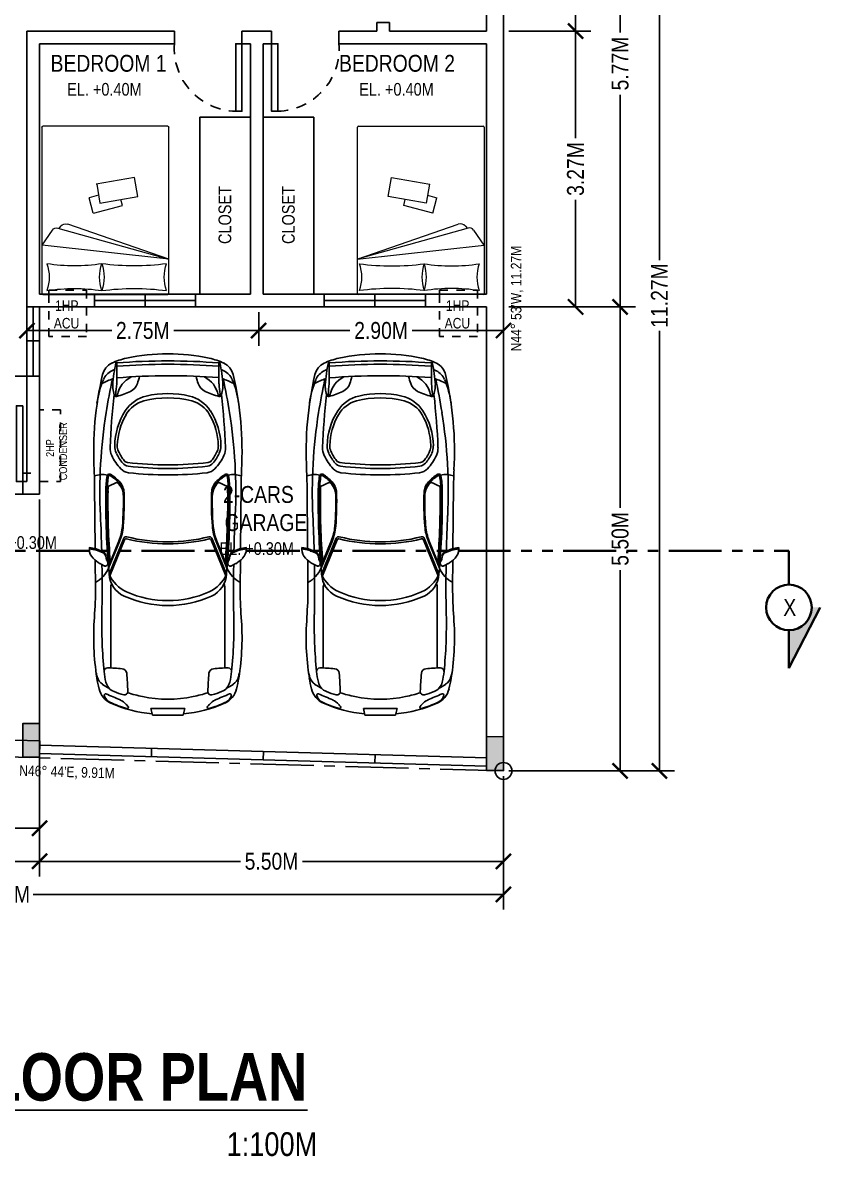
# Model space of a CAD drawing. Header units: inches. Extents: x 7263 to 14962, y 1317 to 2926.
# Drawn here: x 7357.82 to 7367.28, y 1498.15 to 1511.59 of the extents above; entities that cross this region are included whole.
import ezdxf

# ---------------------------------------------------------------- set-up
doc = ezdxf.new("R2010")
doc.units = ezdxf.units.IN
doc.header["$MEASUREMENT"] = 0
for name, pattern in [('CENTER2', [1.125, 0.75, -0.125, 0.125, -0.125]), ('HIDDEN2', [0.1875, 0.125, -0.0625]), ('PHANTOM2', [1.25, 0.625, -0.125, 0.125, -0.125, 0.125, -0.125])]:
    doc.linetypes.add(name, pattern=pattern)
for name, color, linetype in [('Layer1', 1, 'Continuous'), ('Layer2', 2, 'Continuous'), ('Layer3', 3, 'Continuous'), ('Layer4', 4, 'Continuous'), ('Layer6', 6, 'Continuous'), ('Layer8', 8, 'Continuous')]:
    doc.layers.add(name, color=color, linetype=linetype)
doc.layers.add('Muebles', color=2, linetype='Continuous', lineweight=0)
doc.layers.add('sectionplane', color=211, linetype='PHANTOM2', lineweight=35)
doc.styles.get("Standard").update_dxf_attribs({"font": ''})
doc.styles.get('Standard').set_extended_font_data('Tw Cen MT Condensed')
doc.dimstyles.get("Standard").update_dxf_attribs({"dimtxt": 0.2, "dimasz": 0.18, "dimexe": 0.18, "dimexo": 0.0625, "dimgap": 0.09, "dimtad": 0, "dimzin": 0, "dimdsep": 46, "dimtxsty": 'Standard', "dimblk": 'ARCHTICK', "dimcen": 0.09, "dimclrd": 8, "dimclre": 8, "dimclrt": 2, "dimadec": 0, "dimazin": 0, "dimtfac": 1, "dimtofl": 0, "dimtmove": 0, "dimatfit": 3, "dimfxl": 1, "dimtolj": 1, "dimtzin": 0, "dimarcsym": 0})

# ---------------------------------------------------------------- blocks, each defined once
blk = doc.blocks.new('lot')
at = {"layer": 'Layer3', "linetype": 'CENTER2'}
blk.add_lwpolyline([(7106.756, 1445.657), (7106.77, 1434.387), (7096.873, 1434.655), (7094.777, 1436.797), (7094.762, 1445.657)], close=True, dxfattribs=at)
at = {"layer": 'Layer4'}
for centre in [(7094.762, 1445.657), (7106.756, 1445.657), (7094.777, 1436.797), (7096.873, 1434.655), (7106.77, 1434.387)]:
    blk.add_circle(centre, 0.1, dxfattribs=at)
at = {"layer": 'Layer3', "insert": (7099.896, 1445.873), "char_height": 0.125, "attachment_point": 1}
blk.add_mtext_dynamic_manual_height_columns("{\\fTechnicLite|b0|i0|c2|p2;S45%%D 07'W, 12.00M}", width=3.85486, gutter_width=1, heights=[0], dxfattribs=at)
at = {"layer": 'Layer3', "char_height": 0.125, "attachment_point": 1}
for s, insert, rotation in [("{\\fTechnicLite|b0|i0|c2|p2;S44%%D 53'E, 8.86M}", (7094.677, 1441.68), 270.1019), ("{\\fTechnicLite|b0|i0|c2|p2;N44%%D 53'W, 11.27M}", (7106.852, 1439.361), 90.0686), ("{\\fTechnicLite|b0|i0|c2|p2;S89%%D 03'E, 2.99M}", (7095.18, 1436.207), 314.2353), ("{\\fTechnicLite|b0|i0|c2|p2;N46%%D 44'E, 9.91M}", (7101.031, 1434.448), 358.4519)]:
    blk.add_mtext_dynamic_manual_height_columns(s, width=3.85486, gutter_width=1, heights=[0], dxfattribs=dict(at, insert=insert, rotation=rotation))
blk = doc.blocks.new('_ArchTick')
at = {"color": 0, "linetype": 'ByBlock', "const_width": 0.15}
blk.add_lwpolyline([(-0.5, -0.5), (0.5, 0.5)], dxfattribs=at)
blk = doc.blocks.new('*D23')
at = {"layer": 'Defpoints', "color": 0, "transparency": 16777216}
for p in [(7363.523, 1508.217), (7364.907, 1508.217), (7363.523, 1502.717)]:
    blk.add_point(p, dxfattribs=at)
at = {"layer": 'Layer3', "color": 8, "lineweight": -2, "transparency": 16777216}
for p, q in [((7363.585, 1508.217), (7365.087, 1508.217)), ((7364.907, 1508.217), (7364.907, 1505.835)), ((7364.907, 1502.717), (7364.907, 1505.098)), ((7363.585, 1502.717), (7365.087, 1502.717))]:
    blk.add_line(p, q, dxfattribs=at)
at = {"layer": 'Layer3', "color": 8, "lineweight": -2, "transparency": 16777216, "xscale": 0.18, "yscale": 0.18, "zscale": 0.18}
for p, rotation in [((7364.907, 1508.217), 90), ((7364.907, 1502.717), 270)]:
    blk.add_blockref('_ArchTick', p, dxfattribs=dict(at, rotation=rotation))
at = {"layer": 'Layer3', "color": 2, "transparency": 16777216, "insert": (7364.907, 1505.467), "char_height": 0.2, "attachment_point": 5, "rotation": 90}
blk.add_mtext('\\A1;5.50M', dxfattribs=at)
blk = doc.blocks.new('*D15')
at = {"layer": 'Defpoints', "color": 0, "transparency": 16777216}
for p in [(7358.023, 1505.996), (7363.523, 1502.717), (7358.023, 1501.645)]:
    blk.add_point(p, dxfattribs=at)
at = {"layer": 'Layer3', "color": 8, "lineweight": -2, "transparency": 16777216}
for p, q in [((7358.023, 1505.934), (7358.023, 1501.465)), ((7363.523, 1502.654), (7363.523, 1501.465)), ((7358.023, 1501.645), (7360.404, 1501.645)), ((7363.523, 1501.645), (7361.141, 1501.645))]:
    blk.add_line(p, q, dxfattribs=at)
at = {"layer": 'Layer3', "color": 8, "lineweight": -2, "transparency": 16777216, "xscale": 0.18, "yscale": 0.18, "zscale": 0.18, "rotation": 180}
blk.add_blockref('_ArchTick', (7358.023, 1501.645), dxfattribs=at)
at = {"layer": 'Layer3', "color": 8, "lineweight": -2, "transparency": 16777216, "xscale": 0.18, "yscale": 0.18, "zscale": 0.18}
blk.add_blockref('_ArchTick', (7363.523, 1501.645), dxfattribs=at)
at = {"layer": 'Layer3', "color": 2, "transparency": 16777216, "insert": (7360.773, 1501.645), "char_height": 0.2, "attachment_point": 5}
blk.add_mtext('\\A1;5.50M', dxfattribs=at)
blk = doc.blocks.new('CAR')
at = {"layer": 'Layer8'}
for p, q in [((5102.817, 879.722), (5102.817, 879.955)), ((5104.028, 879.722), (5104.028, 879.955)), ((5102.561, 877.75), (5102.554, 878.501)), ((5102.705, 878.482), (5102.832, 878.542)), ((5104.14, 878.482), (5104.013, 878.542)), ((5104.284, 877.75), (5104.291, 878.501)), ((5102.719, 877.54), (5102.842, 877.841)), ((5102.721, 877.518), (5102.851, 877.837)), ((5102.727, 877.449), (5102.901, 877.874)), ((5102.736, 877.43), (5102.91, 877.856)), ((5104.109, 877.43), (5103.935, 877.856)), ((5104.118, 877.449), (5103.944, 877.874)), ((5104.124, 877.518), (5103.994, 877.837)), ((5104.126, 877.54), (5104.003, 877.841)), ((5102.492, 877.74), (5102.492, 877.764)), ((5104.353, 877.74), (5104.353, 877.764)), ((5102.565, 877.292), (5102.562, 877.614)), ((5102.711, 877.574), (5102.711, 877.587)), ((5104.134, 877.574), (5104.134, 877.587)), ((5104.28, 877.292), (5104.283, 877.614)), ((5102.746, 877.286), (5102.746, 876.337)), ((5104.099, 877.286), (5104.099, 876.337)), ((5103.222, 875.854), (5103.623, 875.854)), ((5103.241, 875.775), (5103.222, 875.854)), ((5103.604, 875.775), (5103.623, 875.854)), ((5103.241, 875.775), (5103.604, 875.775))]:
    blk.add_line(p, q, dxfattribs=at)
for centre, major_axis, start_param, end_param in [((5103.098, 879.225), (0.566, 0.566), 0.995033, 1.226706), ((5104.486, 879.582), (-1.216, 1.216), 0.56608, 0.721125), ((5102.812, 879.955), (0.00363, 0.00363), 5.497787, 8.4198), ((5103.423, 872.303), (-5.426, 5.426), -0.864339, -0.706457), ((5103.423, 877.702), (1.667, 1.667), 0.575994, 0.99503), ((5103.747, 879.225), (0.566, 0.566), 0.344092, 0.575767), ((5104.033, 879.955), (-0.00363, 0.00363), 4.146571, 7.068583), ((5102.36, 879.582), (-1.216, 1.216), 3.991271, 4.146309), ((5102.842, 879.768), (-0.141, 0.141), -0.34409, 0.556039), ((5102.844, 879.679), (-0.141, 0.141), -0.339372, 0.400628), ((5103.034, 879.281), (0.453, 0.453), 1.175087, 1.231424), ((5103.423, 872.303), (5.398, 5.398), 0.706038, 0.864758), ((5103.811, 879.281), (-0.453, 0.453), -1.231417, -1.175095), ((5104.001, 879.679), (0.141, 0.141), 5.882562, 6.622565), ((5104.003, 879.768), (0.141, 0.141), 5.727141, 6.627277), ((5106.543, 878.904), (2.828, 2.828), 2.126836, 2.4109), ((5103.771, 879.303), (-0.849, 0.849), 0.400628, 0.642325), ((5103.283, 878.425), (-1.014, 1.014), -0.424056, -0.321692), ((5109.964, 878.208), (-5.207, 5.207), 0.572547, 0.627823), ((5102.969, 879.679), (-0.141, 0.141), 0.721125, 0.939893), ((5094.819, 880.412), (5.677, 5.677), 5.39408, 5.409613), ((5103.442, 872.167), (-5.398, 5.398), -0.862193, -0.703472), ((5102.617, 879.722), (0.141, 0.141), 5.409613, 5.497787), ((5103.128, 879.512), (0.218, 0.218), 1.253412, 2.157559), ((5102.91, 879.759), (0.113, 0.113), 4.376832, 5.16771), ((5102.294, 879.97), (0.574, 0.574), 5.16771, 5.27812), ((5104.551, 879.97), (-0.574, 0.574), 1.005065, 1.115475), ((5103.935, 879.759), (-0.113, 0.113), 1.115475, 1.906353), ((5103.717, 879.512), (-0.218, 0.218), 4.125627, 5.029777), ((5104.228, 879.722), (-0.141, 0.141), 0.785398, 0.873569), ((5112.027, 880.412), (5.677, 5.677), 2.444365, 2.459895), ((5103.562, 878.425), (1.014, 1.014), 0.321699, 0.424063), ((5103.876, 879.679), (-0.141, 0.141), 3.772494, 3.991271), ((5096.882, 878.208), (-5.207, 5.207), 4.084559, 4.139851), ((5103.074, 879.303), (0.849, 0.849), 5.640852, 5.882562), ((5100.303, 878.904), (-2.828, 2.828), 3.872292, 4.156345), ((5111.91, 878.572), (6.491, 6.491), 2.24641, 2.315188), ((5103.709, 879.795), (0.671, 0.671), 2.510689, 2.589405), ((5102.811, 879.581), (0.0185, 0.0185), 2.589353, 4.170115), ((5102.825, 879.578), (-0.0141, 0.0141), 0.681698, 2.614207), ((5102.617, 880.365), (0.589, 0.589), 4.170133, 4.376832), ((5102.835, 879.571), (0.00707, 0.00707), 2.157559, 4.195021), ((5103.256, 879.169), (0.283, 0.283), 1.009256, 1.788086), ((5103.423, 878.437), (-0.814, 0.814), -1.009132, -0.561542), ((5103.589, 879.169), (0.283, 0.283), 6.065892, 6.844728), ((5104.228, 880.365), (-0.589, 0.589), 1.906353, 2.113053), ((5104.01, 879.571), (0.00707, 0.00707), 3.658961, 5.696423), ((5104.021, 879.578), (0.0141, 0.0141), 3.668979, 5.601495), ((5104.034, 879.581), (-0.0185, 0.0185), 2.11307, 3.693832), ((5103.136, 879.795), (0.671, 0.671), 5.264576, 5.343291), ((5094.935, 878.572), (6.491, 6.491), 5.538785, 5.607568), ((5103.229, 879.164), (0.247, 0.247), 1.045182, 1.832453), ((5103.423, 878.437), (0.779, 0.779), 0.525746, 1.04519), ((5103.616, 879.164), (-0.247, 0.247), 4.450729, 5.237995), ((5108.617, 878.422), (-4.243, 4.243), 0.627823, 0.83181), ((5103.593, 878.954), (-0.566, 0.566), 0.21729, 0.765048), ((5103.593, 878.954), (-0.544, 0.544), 0.261656, 0.760684), ((5103.252, 878.954), (-0.544, 0.544), 3.951705, 4.450729), ((5103.252, 878.954), (0.566, 0.566), 5.518138, 6.065892), ((5098.228, 878.422), (4.243, 4.243), 5.451379, 5.655355), ((5102.938, 878.941), (0.141, 0.141), 2.315188, 2.795599), ((5102.993, 878.966), (0.141, 0.141), 2.335844, 2.797518), ((5103.308, 879.114), (0.387, 0.387), 2.797518, 3.0519), ((5102.983, 878.969), (0.113, 0.113), 2.331481, 2.778285), ((5103.308, 879.114), (-0.364, 0.364), 1.207489, 1.456669), ((5103.538, 879.114), (-0.364, 0.364), 3.25572, 3.5049), ((5103.538, 879.114), (0.387, 0.387), 4.802081, 5.056463), ((5103.862, 878.969), (0.113, 0.113), 5.075697, 5.522501), ((5103.852, 878.966), (-0.141, 0.141), 3.485667, 3.947341), ((5103.908, 878.941), (-0.141, 0.141), 3.487587, 3.967989), ((5103.308, 879.114), (0.43, 0.43), 2.795599, 3.110177), ((5102.964, 878.828), (-0.0707, 0.0707), 1.481104, 2.240619), ((5102.951, 878.831), (0.0424, 0.0424), 3.027466, 3.808047), ((5103.423, 882.778), (-2.853, 2.853), 2.23725, 2.475139), ((5103.881, 878.828), (-0.0707, 0.0707), 2.47177, 3.231285), ((5103.894, 878.831), (-0.0424, 0.0424), 2.475139, 3.25572), ((5103.538, 879.114), (0.43, 0.43), 4.743805, 5.058383), ((5098.555, 878.467), (2.828, 2.828), 5.506514, 5.552486), ((5102.644, 878.373), (0.181, 0.181), 0.541296, 1.152947), ((5103.888, 878.421), (0.849, 0.849), 2.193519, 2.342281), ((5103.888, 878.421), (0.838, 0.838), 2.193519, 2.342281), ((5102.729, 878.611), (-0.0178, 0.0178), 4.663118, 6.905936), ((5102.729, 878.611), (-0.00719, 0.00719), -1.312173, 0.622751), ((5102.51, 878.234), (-0.315, 0.315), 4.635525, 4.970994), ((5102.51, 878.234), (-0.326, 0.326), 4.658912, 4.970994), ((5102.973, 878.8), (0.106, 0.106), 3.110177, 3.814469), ((5103.423, 882.778), (-2.883, 2.883), 2.240619, 2.47177), ((5103.423, 882.778), (-2.937, 2.937), 2.243673, 2.468716), ((5103.872, 878.8), (0.106, 0.106), 4.039512, 4.743805), ((5104.336, 878.234), (-0.326, 0.326), -0.258605, 0.05348), ((5104.336, 878.234), (-0.315, 0.315), -0.258605, 0.076857), ((5104.116, 878.611), (0.0178, 0.0178), 5.660434, 7.903252), ((5104.116, 878.611), (0.00719, 0.00719), 5.660434, 7.595359), ((5102.957, 878.421), (-0.838, 0.838), 3.940901, 4.089673), ((5104.201, 878.373), (0.181, 0.181), 0.417849, 1.0295), ((5102.957, 878.421), (0.849, 0.849), 5.511697, 5.660469), ((5108.291, 878.467), (-2.828, 2.828), 0.730693, 0.776672), ((5103.888, 878.421), (0.831, 0.831), 2.299864, 2.342281), ((5102.51, 878.234), (-0.308, 0.308), 4.583915, 4.69717), ((5102.704, 878.401), (-0.134, 0.134), 3.955143, 4.635525), ((5102.704, 878.409), (0.141, 0.141), 5.528226, 6.229708), ((5102.705, 878.385), (-0.134, 0.134), 3.950396, 4.583915), ((5104.141, 878.409), (-0.141, 0.141), 0.05348, 0.75496), ((5104.141, 878.401), (-0.134, 0.134), 0.076856, 0.757239), ((5104.141, 878.385), (0.134, 0.134), 1.699267, 2.332791), ((5104.336, 878.234), (0.308, 0.308), 1.586019, 1.699267), ((5102.957, 878.421), (-0.831, 0.831), 3.940901, 3.98333), ((5111.943, 878.309), (6.545, 6.545), 2.342281, 2.449322), ((5111.943, 878.309), (6.534, 6.534), 2.342281, 2.436174), ((5111.943, 878.309), (6.527, 6.527), 2.342281, 2.434024), ((5099.264, 878.304), (2.568, 2.568), 5.418654, 5.525939), ((5099.264, 878.304), (2.575, 2.575), 5.418654, 5.528226), ((5107.581, 878.304), (2.575, 2.575), 2.325756, 2.435329), ((5107.581, 878.304), (2.568, 2.568), 2.328035, 2.435329), ((5094.902, 878.309), (-6.527, 6.527), 3.849167, 3.940901), ((5094.902, 878.309), (6.534, 6.534), 5.417816, 5.511697), ((5094.902, 878.309), (6.545, 6.545), 5.404656, 5.511697), ((5084.28, 877.291), (-12.985, 12.985), 3.950588, 3.973399), ((5122.565, 877.291), (12.985, 12.985), 2.309783, 2.332603), ((5102.296, 878.064), (-0.417, 0.417), 3.539266, 3.847858), ((5102.296, 878.064), (0.424, 0.424), 5.110062, 5.418654), ((5104.549, 878.064), (-0.424, 0.424), 0.864533, 1.173123), ((5104.549, 878.064), (0.417, 0.417), 2.435329, 2.743919), ((5102.929, 877.862), (-0.0214, 0.0214), -1.030652, 0.397673), ((5102.928, 877.848), (0.0141, 0.0141), 0.541628, 1.96847), ((5103.423, 879.835), (-1.434, 1.434), 2.112424, 2.599965), ((5103.423, 879.835), (1.417, 1.417), 3.681842, 4.17214), ((5103.916, 877.862), (0.0214, 0.0214), 5.885512, 7.31368), ((5103.916, 877.862), (0.0214, 0.0214), 5.885512, 7.313837), ((5103.917, 877.848), (-0.0141, 0.0141), 4.314716, 5.741557), ((5103.917, 877.848), (-0.0141, 0.0141), 4.314716, 5.741557), ((5102.415, 877.183), (-0.414, 0.414), -1.200019, -0.917031), ((5102.415, 877.183), (0.404, 0.404), 0.350288, 0.649786), ((5102.632, 877.74), (-0.099, 0.099), 0.785398, 1.600868), ((5102.627, 877.664), (0.0424, 0.0424), 5.705185, 6.653963), ((5102.63, 877.646), (-0.0424, 0.0424), 4.102222, 5.062677), ((5102.067, 877.547), (0.447, 0.447), 5.622857, 5.705185), ((5104.778, 877.547), (0.447, 0.447), 2.148804, 2.231129), ((5104.215, 877.646), (-0.0424, 0.0424), -0.350295, 0.610169), ((5104.219, 877.664), (-0.0424, 0.0424), -0.370781, 0.578008), ((5104.431, 877.183), (-0.404, 0.404), -0.649779, -0.350295), ((5104.431, 877.183), (-0.414, 0.414), -0.653765, -0.370781), ((5104.213, 877.74), (0.099, 0.099), 4.682317, 5.497787), ((5102.948, 878.075), (0.425, 0.425), 3.171665, 3.346878), ((5102.728, 877.74), (-0.141, 0.141), 1.776082, 2.092912), ((5084.28, 877.291), (-12.985, 12.985), 3.909572, 3.941599), ((5102.681, 877.574), (-0.0212, 0.0212), 1.646858, 3.926991), ((5102.724, 877.629), (0.0212, 0.0212), 2.48126, 3.14353), ((5102.681, 877.587), (0.0212, 0.0212), 5.497787, 6.285123), ((5104.164, 877.587), (-0.0212, 0.0212), -0.00193, 0.785398), ((5104.164, 877.574), (-0.0212, 0.0212), 0.785398, 3.065531), ((5104.122, 877.629), (-0.0212, 0.0212), 3.139655, 3.801921), ((5104.117, 877.74), (0.141, 0.141), 4.190274, 4.507103), ((5122.565, 877.291), (-12.985, 12.985), 0.770793, 0.80282), ((5103.898, 878.075), (0.425, 0.425), 4.507103, 4.682317), ((5102.396, 877.664), (0.252, 0.252), 4.418074, 5.074056), ((5103.027, 877.462), (-0.212, 0.212), 0.829845, 1.932341), ((5103.096, 877.604), (0.283, 0.283), 2.754409, 3.508827), ((5103.749, 877.604), (0.283, 0.283), 4.345154, 5.099573), ((5103.818, 877.462), (-0.212, 0.212), 2.780048, 3.882537), ((5104.449, 877.664), (-0.252, 0.252), 1.209129, 1.865111), ((5098.565, 877.257), (-2.828, 2.828), 3.846758, 3.935717), ((5102.846, 877.286), (-0.0707, 0.0707), 0.309679, 0.785398), ((5103.999, 877.286), (-0.0707, 0.0707), 3.926991, 4.402715), ((5108.28, 877.257), (-2.828, 2.828), 0.776672, 0.865633), ((5103.423, 878.338), (0.892, 0.892), 3.503138, 4.350844), ((5103.423, 878.338), (0.851, 0.851), 3.508827, 4.345154), ((5105.543, 876.696), (-2.121, 2.121), 0.705164, 0.945274), ((5108.64, 876.867), (4.243, 4.243), 2.338773, 2.451989), ((5098.206, 876.867), (-4.243, 4.243), 3.83119, 3.944409), ((5101.303, 876.696), (2.121, 2.121), 5.337915, 5.57802), ((5102.707, 876.297), (-0.0283, 0.0283), -0.789133, 0.886854), ((5102.7, 874.555), (1.26, 1.26), 0.683506, 0.781663), ((5102.876, 876.268), (-0.0424, 0.0424), 4.011168, 5.395895), ((5103.97, 876.268), (-0.0424, 0.0424), -0.683513, 0.701217), ((5104.145, 874.555), (1.26, 1.26), 0.789129, 0.887284), ((5104.138, 876.297), (0.0283, 0.0283), 5.396331, 7.072318), ((5104.644, 876.813), (-1.513, 1.513), 1.038593, 1.061038), ((5104.16, 876.473), (1.131, 1.131), 2.51607, 2.600034), ((5102.739, 876.274), (0.113, 0.113), 2.631834, 3.325201), ((5103.665, 876.395), (-0.709, 0.709), 0.886856, 1.013181), ((5097.786, 875.839), (3.654, 3.654), 5.540478, 5.581964), ((5109.06, 875.839), (-3.654, 3.654), 0.701217, 0.742709), ((5103.181, 876.395), (0.709, 0.709), 5.270004, 5.396331), ((5104.107, 876.274), (0.113, 0.113), 4.52878, 5.222147), ((5102.685, 876.473), (-1.131, 1.131), 3.683151, 3.767119), ((5102.201, 876.813), (-1.513, 1.513), 3.651351, 3.673796), ((5102.85, 876.148), (0.177, 0.177), 2.600034, 3.507169), ((5103.261, 877.034), (-0.765, 0.765), 1.754405, 1.843312), ((5102.844, 876.204), (-0.113, 0.113), 1.013181, 1.979308), ((5102.909, 876.058), (-0.0283, 0.0283), 2.110278, 3.969682), ((5103.936, 876.058), (-0.0283, 0.0283), 0.742709, 2.602111), ((5103.936, 876.058), (-0.0283, 0.0283), 0.742709, 2.602111), ((5104.001, 876.204), (0.113, 0.113), 4.303877, 5.270004), ((5103.995, 876.148), (0.177, 0.177), 4.346812, 5.253947), ((5103.584, 877.034), (0.765, 0.765), 4.439873, 4.52878), ((5102.684, 876.014), (0.0106, 0.0106), 0.40935, 2.649689), ((5103.045, 876.124), (-0.277, 0.277), 1.07891, 1.103258), ((5102.787, 876.039), (-0.0849, 0.0849), 1.103258, 1.92639), ((5100.958, 871.643), (3.334, 3.334), 0.370219, 0.409367), ((5103.365, 877.3), (-1.066, 1.066), 1.92639, 2.067342), ((5103.123, 876.909), (-0.649, 0.649), 1.979308, 2.110278), ((5102.779, 875.774), (-0.141, 0.141), 4.641651, 5.082608), ((5103.613, 878.287), (-1.656, 1.656), 2.06736, 2.145027), ((5103.423, 877.399), (-1.014, 1.014), 2.145027, 2.567362), ((5103.232, 878.287), (-1.656, 1.656), 2.567362, 2.645029), ((5103.48, 877.3), (1.066, 1.066), 4.215843, 4.356796), ((5104.066, 875.774), (-0.141, 0.141), -0.370211, 0.07074), ((5103.722, 876.909), (-0.649, 0.649), 2.602111, 2.733081), ((5105.887, 871.643), (3.334, 3.334), 1.161429, 1.200586), ((5104.059, 876.039), (-0.0849, 0.0849), 2.785999, 3.609131), ((5104.161, 876.014), (-0.0106, 0.0106), 3.633496, 5.873836), ((5103.8, 876.124), (0.277, 0.277), 5.179928, 5.204275), ((5103.365, 877.3), (1.069, 1.069), 3.507169, 3.841906), ((5102.667, 875.677), (0.246, 0.246), 6.111916, 6.212447), ((5102.94, 875.869), (0.0106, 0.0106), 3.639849, 6.111916), ((5103.48, 877.3), (1.069, 1.069), 4.012076, 4.346812), ((5103.906, 875.869), (0.0106, 0.0106), 1.742067, 4.214132), ((5104.178, 875.677), (-0.246, 0.246), 0.07074, 0.171271)]:
    blk.add_ellipse(centre, major_axis=major_axis, ratio=1, start_param=start_param, end_param=end_param, dxfattribs=at)
blk = doc.blocks.new('*D26')
at = {"layer": 'Defpoints', "color": 0, "transparency": 16777216}
for p in [(7354.518, 1505.996), (7358.023, 1505.996), (7354.518, 1501.645)]:
    blk.add_point(p, dxfattribs=at)
at = {"layer": 'Layer3', "color": 8, "lineweight": -2, "transparency": 16777216}
for p, q in [((7354.518, 1505.934), (7354.518, 1501.465)), ((7358.023, 1505.934), (7358.023, 1501.465)), ((7354.518, 1501.645), (7355.904, 1501.645)), ((7358.023, 1501.645), (7356.637, 1501.645))]:
    blk.add_line(p, q, dxfattribs=at)
at = {"layer": 'Layer3', "color": 8, "lineweight": -2, "transparency": 16777216, "xscale": 0.18, "yscale": 0.18, "zscale": 0.18, "rotation": 180}
blk.add_blockref('_ArchTick', (7354.518, 1501.645), dxfattribs=at)
at = {"layer": 'Layer3', "color": 8, "lineweight": -2, "transparency": 16777216, "xscale": 0.18, "yscale": 0.18, "zscale": 0.18}
blk.add_blockref('_ArchTick', (7358.023, 1501.645), dxfattribs=at)
at = {"layer": 'Layer3', "color": 2, "transparency": 16777216, "insert": (7356.27, 1501.645), "char_height": 0.2, "attachment_point": 5}
blk.add_mtext('\\A1;3.50M', dxfattribs=at)
blk = doc.blocks.new('*D17')
at = {"layer": 'Defpoints', "color": 0, "transparency": 16777216}
for p in [(7356.523, 1505.996), (7358.023, 1505.996), (7356.523, 1502.038)]:
    blk.add_point(p, dxfattribs=at)
at = {"layer": 'Layer3', "color": 8, "lineweight": -2, "transparency": 16777216}
for p, q in [((7356.523, 1505.934), (7356.523, 1501.858)), ((7358.023, 1505.934), (7358.023, 1501.858)), ((7356.523, 1502.038), (7356.913, 1502.038)), ((7358.023, 1502.038), (7357.632, 1502.038))]:
    blk.add_line(p, q, dxfattribs=at)
at = {"layer": 'Layer3', "color": 8, "lineweight": -2, "transparency": 16777216, "xscale": 0.18, "yscale": 0.18, "zscale": 0.18, "rotation": 180}
blk.add_blockref('_ArchTick', (7356.523, 1502.038), dxfattribs=at)
at = {"layer": 'Layer3', "color": 8, "lineweight": -2, "transparency": 16777216, "xscale": 0.18, "yscale": 0.18, "zscale": 0.18}
blk.add_blockref('_ArchTick', (7358.023, 1502.038), dxfattribs=at)
at = {"layer": 'Layer3', "color": 2, "transparency": 16777216, "insert": (7357.273, 1502.038), "char_height": 0.2, "attachment_point": 5}
blk.add_mtext('\\A1;1.50M', dxfattribs=at)
blk = doc.blocks.new('*D29')
at = {"layer": 'Defpoints', "color": 0, "transparency": 16777216}
for p in [(7351.533, 1502.717), (7363.523, 1502.717), (7351.533, 1501.253)]:
    blk.add_point(p, dxfattribs=at)
at = {"layer": 'Layer3', "color": 8, "lineweight": -2, "transparency": 16777216}
for p, q in [((7351.533, 1502.654), (7351.533, 1501.073)), ((7363.523, 1502.654), (7363.523, 1501.073)), ((7351.533, 1501.253), (7357.11, 1501.253)), ((7363.523, 1501.253), (7357.946, 1501.253))]:
    blk.add_line(p, q, dxfattribs=at)
at = {"layer": 'Layer3', "color": 8, "lineweight": -2, "transparency": 16777216, "xscale": 0.18, "yscale": 0.18, "zscale": 0.18, "rotation": 180}
blk.add_blockref('_ArchTick', (7351.533, 1501.253), dxfattribs=at)
at = {"layer": 'Layer3', "color": 8, "lineweight": -2, "transparency": 16777216, "xscale": 0.18, "yscale": 0.18, "zscale": 0.18}
blk.add_blockref('_ArchTick', (7363.523, 1501.253), dxfattribs=at)
at = {"layer": 'Layer3', "color": 2, "transparency": 16777216, "insert": (7357.528, 1501.253), "char_height": 0.2, "attachment_point": 5}
blk.add_mtext('\\A1;11.99M', dxfattribs=at)
blk = doc.blocks.new('*D21')
at = {"layer": 'Defpoints', "color": 0, "transparency": 16777216}
for p in [(7363.526, 1513.987), (7364.907, 1513.987), (7363.523, 1508.217)]:
    blk.add_point(p, dxfattribs=at)
at = {"layer": 'Layer3', "color": 8, "lineweight": -2, "transparency": 16777216}
for p, q in [((7363.588, 1513.987), (7365.087, 1513.987)), ((7364.907, 1513.987), (7364.907, 1511.47)), ((7364.907, 1508.217), (7364.907, 1510.733)), ((7363.585, 1508.217), (7365.087, 1508.217))]:
    blk.add_line(p, q, dxfattribs=at)
at = {"layer": 'Layer3', "color": 8, "lineweight": -2, "transparency": 16777216, "xscale": 0.18, "yscale": 0.18, "zscale": 0.18}
for p, rotation in [((7364.907, 1513.987), 90), ((7364.907, 1508.217), 270)]:
    blk.add_blockref('_ArchTick', p, dxfattribs=dict(at, rotation=rotation))
at = {"layer": 'Layer3', "color": 2, "transparency": 16777216, "insert": (7364.907, 1511.102), "char_height": 0.2, "attachment_point": 5, "rotation": 90}
blk.add_mtext('\\A1;5.77M', dxfattribs=at)
blk = doc.blocks.new('GHGFHGHGF')
at = {"layer": 'Muebles', "linetype": 'Continuous'}
for p, q in [((7128.408, 1440.049), (7128.408, 1442.018)), ((7128.42, 1442.029), (7129.9, 1442.029)), ((7129.912, 1442.018), (7129.912, 1440.049)), ((7128.774, 1441.199), (7128.813, 1441.422)), ((7128.813, 1441.422), (7129.268, 1441.342)), ((7129.262, 1441.344), (7129.223, 1441.12)), ((7129.223, 1441.12), (7128.774, 1441.199)), ((7128.957, 1441.092), (7128.976, 1441.163)), ((7129.239, 1441.213), (7129.351, 1441.183)), ((7129.302, 1441), (7129.351, 1441.183)), ((7129.301, 1441), (7128.957, 1441.092)), ((7128.405, 1440.454), (7129.604, 1440.868)), ((7129.723, 1440.822), (7128.405, 1440.454)), ((7129.689, 1440.845), (7129.712, 1440.819)), ((7129.91, 1440.62), (7129.787, 1440.798)), ((7128.405, 1440.454), (7129.91, 1440.62)), ((7129.9, 1440.037), (7128.42, 1440.037))]:
    blk.add_line(p, q, dxfattribs=at)
for centre, radius, start, end in [((7128.42, 1442.018), 0.0118, 90, 180), ((7129.9, 1442.018), 0.0118, 360, 90), ((7129.63, 1440.793), 0.0789, 41.1859, 108.8094), ((7129.738, 1440.765), 0.0592, 34.5625, 105.4138), ((7128.817, 1443.197), 2.823, 262.1987, 277.8013), ((7127.959, 1440.241), 0.502, 341.4474, 18.5526), ((7129.676, 1440.241), 0.502, 161.4474, 198.5526), ((7129.526, 1442.411), 2.037, 260.813, 279.187), ((7128.725, 1440.241), 0.502, 341.4474, 18.5526), ((7130.327, 1440.241), 0.502, 161.4474, 198.5526), ((7128.817, 1437.284), 2.823, 82.1987, 97.8013), ((7129.526, 1438.07), 2.037, 80.813, 99.187), ((7128.42, 1440.049), 0.0118, 180, 270), ((7129.9, 1440.049), 0.0118, 270, 0)]:
    blk.add_arc(centre, radius, start, end, dxfattribs=at)
blk = doc.blocks.new('*D22')
at = {"layer": 'Defpoints', "color": 0, "transparency": 16777216}
for p in [(7363.526, 1511.487), (7363.523, 1508.217), (7364.378, 1508.217)]:
    blk.add_point(p, dxfattribs=at)
at = {"layer": 'Layer3', "color": 8, "lineweight": -2, "transparency": 16777216}
for p, q in [((7363.588, 1511.487), (7364.558, 1511.487)), ((7364.378, 1511.487), (7364.378, 1510.218)), ((7364.378, 1508.217), (7364.378, 1509.485)), ((7363.585, 1508.217), (7364.558, 1508.217))]:
    blk.add_line(p, q, dxfattribs=at)
at = {"layer": 'Layer3', "color": 8, "lineweight": -2, "transparency": 16777216, "xscale": 0.18, "yscale": 0.18, "zscale": 0.18}
for p, rotation in [((7364.378, 1511.487), 90), ((7364.378, 1508.217), 270)]:
    blk.add_blockref('_ArchTick', p, dxfattribs=dict(at, rotation=rotation))
at = {"layer": 'Layer3', "color": 2, "transparency": 16777216, "insert": (7364.378, 1509.852), "char_height": 0.2, "attachment_point": 5, "rotation": 90}
blk.add_mtext('\\A1;3.27M', dxfattribs=at)
blk = doc.blocks.new('*D64')
at = {"layer": 'Defpoints', "color": 0, "transparency": 16777216}
for p in [(7364.035, 1513.987), (7364.035, 1502.717), (7365.372, 1502.717)]:
    blk.add_point(p, dxfattribs=at)
at = {"layer": 'Layer3', "color": 8, "lineweight": -2, "transparency": 16777216}
for p, q in [((7364.098, 1513.987), (7365.552, 1513.987)), ((7365.372, 1513.987), (7365.372, 1508.77)), ((7365.372, 1502.717), (7365.372, 1507.934)), ((7364.098, 1502.717), (7365.552, 1502.717))]:
    blk.add_line(p, q, dxfattribs=at)
at = {"layer": 'Layer3', "color": 8, "lineweight": -2, "transparency": 16777216, "xscale": 0.18, "yscale": 0.18, "zscale": 0.18}
for p, rotation in [((7365.372, 1513.987), 90), ((7365.372, 1502.717), 270)]:
    blk.add_blockref('_ArchTick', p, dxfattribs=dict(at, rotation=rotation))
at = {"layer": 'Layer3', "color": 2, "transparency": 16777216, "insert": (7365.372, 1508.352), "char_height": 0.2, "attachment_point": 5, "rotation": 90}
blk.add_mtext('\\A1;11.27M', dxfattribs=at)
blk = doc.blocks.new('*D65')
at = {"layer": 'Defpoints', "color": 0, "transparency": 16777216}
for p in [(7357.873, 1508.212), (7360.621, 1508.217), (7360.621, 1507.937)]:
    blk.add_point(p, dxfattribs=at)
at = {"layer": 'Layer3', "color": 8, "lineweight": -2, "transparency": 16777216}
for p, q in [((7357.873, 1508.15), (7357.873, 1507.757)), ((7360.621, 1508.154), (7360.621, 1507.757)), ((7357.873, 1507.937), (7358.878, 1507.937)), ((7360.621, 1507.937), (7359.616, 1507.937))]:
    blk.add_line(p, q, dxfattribs=at)
at = {"layer": 'Layer3', "color": 8, "lineweight": -2, "transparency": 16777216, "xscale": 0.18, "yscale": 0.18, "zscale": 0.18, "rotation": 180}
blk.add_blockref('_ArchTick', (7357.873, 1507.937), dxfattribs=at)
at = {"layer": 'Layer3', "color": 8, "lineweight": -2, "transparency": 16777216, "xscale": 0.18, "yscale": 0.18, "zscale": 0.18}
blk.add_blockref('_ArchTick', (7360.621, 1507.937), dxfattribs=at)
at = {"layer": 'Layer3', "color": 2, "transparency": 16777216, "insert": (7359.247, 1507.937), "char_height": 0.2, "attachment_point": 5}
blk.add_mtext('\\A1;2.75M', dxfattribs=at)
blk = doc.blocks.new('*D66')
at = {"layer": 'Defpoints', "color": 0, "transparency": 16777216}
for p in [(7360.621, 1508.217), (7363.523, 1508.217), (7363.523, 1507.937)]:
    blk.add_point(p, dxfattribs=at)
at = {"layer": 'Layer3', "color": 8, "lineweight": -2, "transparency": 16777216}
for p, q in [((7360.621, 1508.154), (7360.621, 1507.757)), ((7363.523, 1508.154), (7363.523, 1507.757)), ((7360.621, 1507.937), (7361.703, 1507.937)), ((7363.523, 1507.937), (7362.441, 1507.937))]:
    blk.add_line(p, q, dxfattribs=at)
at = {"layer": 'Layer3', "color": 8, "lineweight": -2, "transparency": 16777216, "xscale": 0.18, "yscale": 0.18, "zscale": 0.18, "rotation": 180}
blk.add_blockref('_ArchTick', (7360.621, 1507.937), dxfattribs=at)
at = {"layer": 'Layer3', "color": 8, "lineweight": -2, "transparency": 16777216, "xscale": 0.18, "yscale": 0.18, "zscale": 0.18}
blk.add_blockref('_ArchTick', (7363.523, 1507.937), dxfattribs=at)
at = {"layer": 'Layer3', "color": 2, "transparency": 16777216, "insert": (7362.072, 1507.937), "char_height": 0.2, "attachment_point": 5}
blk.add_mtext('\\A1;2.90M', dxfattribs=at)
blk = doc.blocks.new('SCU')
at = {"layer": 'Layer3', "linetype": 'HIDDEN2', "ltscale": 0.5}
blk.add_lwpolyline([(7147.567, 1439.762), (7148.017, 1439.762), (7148.017, 1439.212), (7147.567, 1439.212), (7147.567, 1439.762)], dxfattribs=at)
blk.add_lwpolyline([(7147.567, 1439.762), (7148.017, 1439.762), (7148.017, 1439.712), (7147.567, 1439.712)], close=True, dxfattribs=at)
at = {"layer": 'Layer3', "insert": (7147.768, 1439.64), "char_height": 0.125, "attachment_point": 1}
blk.add_mtext_dynamic_manual_height_columns('\\pi-0.1255;1HP\\P\\pi-0.14038;ACU', width=0.05853, gutter_width=1, heights=[0], dxfattribs=at)
blk = doc.blocks.new('*D73')
at = {"layer": 'Defpoints', "color": 0, "transparency": 16777216}
for p in [(7363.526, 1513.987), (7363.526, 1511.487), (7364.378, 1511.487)]:
    blk.add_point(p, dxfattribs=at)
at = {"layer": 'Layer6', "color": 8, "lineweight": -2, "transparency": 16777216}
for p, q in [((7363.588, 1513.987), (7364.558, 1513.987)), ((7364.378, 1513.987), (7364.378, 1513.105)), ((7364.378, 1511.487), (7364.378, 1512.368)), ((7363.588, 1511.487), (7364.558, 1511.487))]:
    blk.add_line(p, q, dxfattribs=at)
at = {"layer": 'Layer6', "color": 8, "lineweight": -2, "transparency": 16777216, "xscale": 0.18, "yscale": 0.18, "zscale": 0.18}
for p, rotation in [((7364.378, 1513.987), 90), ((7364.378, 1511.487), 270)]:
    blk.add_blockref('_ArchTick', p, dxfattribs=dict(at, rotation=rotation))
at = {"layer": 'Layer6', "color": 2, "transparency": 16777216, "insert": (7364.378, 1512.737), "char_height": 0.2, "attachment_point": 5, "rotation": 90}
blk.add_mtext('\\A1;2.50M', dxfattribs=at)

msp = doc.modelspace()

# ---------------------------------------------------------------- hatches: boundary and pattern name
at = {"layer": 'Layer6', "true_color": 0x636466}
h = msp.add_hatch(color=251, dxfattribs=at)
h.dxf.hatch_style = 1
h.paths.add_polyline_path([(7358.023, 1503.178, -0.414564), (7357.923, 1503.278), (7357.823, 1503.278), (7357.823, 1502.878), (7358.023, 1502.878)])
h.paths.add_polyline_path([(7358.023, 1503.278), (7357.923, 1503.278, 0.414564), (7358.023, 1503.178)], flags=17)
h = msp.add_hatch(color=251, dxfattribs=at)
h.dxf.hatch_style = 1
h.paths.add_polyline_path([(7363.523, 1503.022, -0.414564), (7363.423, 1503.122), (7363.323, 1503.123), (7363.323, 1502.722), (7363.523, 1502.722)])
h.paths.add_polyline_path([(7363.523, 1503.122), (7363.423, 1503.122, 0.414564), (7363.523, 1503.022)], flags=17)
at = {"layer": 'sectionplane', "linetype": 'Continuous'}
h = msp.add_hatch(color=256, dxfattribs=at)
h.dxf.hatch_style = 1
h.paths.add_polyline_path([(7367.28, 1504.655), (7367.178, 1504.655, -0.414214), (7366.908, 1504.385), (7366.908, 1503.934)])

# ---------------------------------------------------------------- linework, layer by layer
at = {"layer": 'Layer1'}
for p, q in [((7356.673, 1507.397), (7357.873, 1507.397)), ((7357.823, 1505.996), (7356.923, 1505.996))]:
    msp.add_line(p, q, dxfattribs=at)
for points in [[(7358.673, 1508.367), (7359.873, 1508.367), (7359.873, 1508.217), (7358.673, 1508.217)], [(7361.398, 1508.367), (7362.598, 1508.367), (7362.598, 1508.217), (7361.398, 1508.217)], [(7357.873, 1507.397), (7357.873, 1508.217), (7358.023, 1508.217), (7358.023, 1507.397)]]:
    msp.add_lwpolyline(points, close=True, dxfattribs=at)
at = {"layer": 'Layer1', "linetype": 'HIDDEN2'}
for centre, start, end in [((7360.366, 1511.282), 175.8096, 268.5593), ((7360.829, 1511.282), 271.4407, 4.1904)]:
    msp.add_arc(centre, 0.746, start, end, dxfattribs=at)
at = {"layer": 'Layer2'}
for p, q in [((7359.923, 1508.367), (7359.923, 1510.466)), ((7359.923, 1510.466), (7360.523, 1510.466)), ((7361.273, 1510.466), (7360.673, 1510.466)), ((7361.273, 1508.367), (7361.273, 1510.466)), ((7363.327, 1502.872), (7358.027, 1503.022)), ((7359.352, 1502.985), (7359.349, 1502.885)), ((7363.324, 1502.772), (7358.024, 1502.922)), ((7360.677, 1502.947), (7360.674, 1502.847)), ((7362.002, 1502.91), (7361.999, 1502.81))]:
    msp.add_line(p, q, dxfattribs=at)
for points in [[(7360.348, 1510.537), (7360.348, 1511.337), (7360.423, 1511.337), (7360.423, 1510.537)], [(7360.848, 1510.537), (7360.848, 1511.337), (7360.773, 1511.337), (7360.773, 1510.537)], [(7359.273, 1508.292), (7358.673, 1508.292), (7358.673, 1508.367), (7359.273, 1508.367)], [(7361.998, 1508.292), (7361.398, 1508.292), (7361.398, 1508.367), (7361.998, 1508.367)], [(7358.023, 1507.817), (7358.023, 1508.217), (7357.948, 1508.217), (7357.948, 1507.817)], [(7359.273, 1508.217), (7359.873, 1508.217), (7359.873, 1508.292), (7359.273, 1508.292)], [(7361.998, 1508.217), (7362.598, 1508.217), (7362.598, 1508.292), (7361.998, 1508.292)], [(7357.948, 1507.817), (7357.948, 1507.397), (7357.873, 1507.397), (7357.873, 1507.817)], [(7357.823, 1507.046), (7357.823, 1506.146), (7357.748, 1506.146), (7357.748, 1507.046)]]:
    msp.add_lwpolyline(points, close=True, dxfattribs=at)
at = {"layer": 'Layer3'}
for p, q in [((7362.023, 1511.487), (7362.023, 1511.587)), ((7362.173, 1511.587), (7362.023, 1511.587)), ((7362.173, 1511.487), (7362.173, 1511.587)), ((7359.623, 1511.487), (7357.873, 1511.487)), ((7357.873, 1508.367), (7357.873, 1511.487)), ((7359.623, 1511.337), (7359.623, 1511.487)), ((7360.423, 1511.337), (7360.423, 1511.487)), ((7360.773, 1511.487), (7360.423, 1511.487)), ((7360.773, 1511.337), (7360.773, 1511.487)), ((7361.573, 1511.337), (7361.573, 1511.487)), ((7362.023, 1511.487), (7361.573, 1511.487)), ((7363.323, 1511.487), (7362.173, 1511.487)), ((7359.623, 1511.337), (7358.023, 1511.337)), ((7358.023, 1508.367), (7358.023, 1511.337)), ((7360.523, 1511.337), (7360.423, 1511.337)), ((7360.523, 1508.367), (7360.523, 1511.337)), ((7360.673, 1508.367), (7360.673, 1511.337)), ((7360.673, 1511.337), (7360.773, 1511.337)), ((7361.573, 1511.337), (7363.323, 1511.337)), ((7357.873, 1506.146), (7357.873, 1508.367)), ((7360.523, 1508.367), (7358.023, 1508.367)), ((7358.673, 1508.367), (7358.673, 1508.217)), ((7359.873, 1508.367), (7359.873, 1508.217)), ((7363.323, 1508.367), (7360.673, 1508.367)), ((7361.398, 1508.367), (7361.398, 1508.217)), ((7362.598, 1508.367), (7362.598, 1508.217)), ((7357.873, 1508.217), (7358.023, 1508.217)), ((7363.323, 1508.217), (7358.023, 1508.217)), ((7358.023, 1505.996), (7358.023, 1508.217)), ((7357.873, 1507.397), (7358.023, 1507.397)), ((7357.823, 1506.146), (7357.873, 1506.146)), ((7357.823, 1506.146), (7357.823, 1505.996)), ((7357.823, 1505.996), (7358.023, 1505.996)), ((7358.023, 1502.872), (7358.028, 1503.072)), ((7363.523, 1502.717), (7363.323, 1502.722))]:
    msp.add_line(p, q, dxfattribs=at)
at = {"layer": 'Layer3', "linetype": 'HIDDEN2', "ltscale": 0.5}
msp.add_line((7356.02, 1506.246), (7358.023, 1506.246), dxfattribs=at)
at = {"layer": 'Layer3'}
for points in [[(7363.523, 1502.717), (7363.523, 1513.987), (7351.528, 1514.001)], [(7363.323, 1511.487), (7363.323, 1513.787), (7362.173, 1513.79)], [(7363.323, 1508.367), (7363.323, 1511.337)], [(7363.323, 1502.722), (7363.323, 1508.217)], [(7357.728, 1503.08), (7358.028, 1503.072), (7358.023, 1502.872)]]:
    msp.add_lwpolyline(points, dxfattribs=at)
at = {"layer": 'Layer3', "linetype": 'HIDDEN2', "ltscale": 0.5}
msp.add_lwpolyline([(7358.273, 1506.146), (7358.273, 1506.996), (7358.023, 1506.996), (7358.023, 1506.146)], close=True, dxfattribs=at)
at = {"layer": 'Layer4'}
for points in [[(7358.023, 1503.278), (7358.023, 1502.878), (7357.823, 1502.878), (7357.823, 1503.278), (7358.023, 1503.278)], [(7363.523, 1503.122), (7363.523, 1502.722), (7363.323, 1502.722), (7363.323, 1503.123), (7363.523, 1503.122)]]:
    msp.add_lwpolyline(points, dxfattribs=at)
at = {"layer": 'sectionplane'}
for p, q in [((7349.233, 1505.325), (7366.908, 1505.325)), ((7366.908, 1505.325), (7366.908, 1504.925))]:
    msp.add_line(p, q, dxfattribs=at)
at = {"layer": 'sectionplane', "linetype": 'Continuous'}
for p, q in [((7367.28, 1504.655), (7366.908, 1503.934)), ((7366.908, 1503.934), (7366.908, 1504.385))]:
    msp.add_line(p, q, dxfattribs=at)
msp.add_circle((7366.908, 1504.655), 0.27, dxfattribs=at)

# ---------------------------------------------------------------- block references
at = {"layer": 'Layer2'}
for p in [(2256.121, 627.601), (2258.64, 627.601)]:
    msp.add_blockref('CAR', p, dxfattribs=at)
at = {"layer": 'Layer3', "rotation": 359.931411311125}
msp.add_blockref('lot', (255.041, 76.838), dxfattribs=at)
at = {"layer": 'Layer3', "xscale": -1}
msp.add_blockref('GHGFHGHGF', (14487.962, 68.329), dxfattribs=at)
at = {"layer": 'Layer3'}
for name, p in [('GHGFHGHGF', (233.383, 68.329)), ('SCU', (210.564, 68.655)), ('SCU', (215.198, 68.655))]:
    msp.add_blockref(name, p, dxfattribs=at)

# ---------------------------------------------------------------- texts
at = {"layer": 'Layer2', "char_height": 0.2, "attachment_point": 1}
for s, insert in [('\\pi0.12139;BEDROOM 1\\P\\pi0.31782;{\\H0.75x;EL. +0.40M}', (7358.032, 1511.205)), ('\\pi0.07854;BEDROOM 2\\P\\pi0.31782;{\\H0.75x;EL. +0.40M}', (7361.495, 1511.205)), ('\\pi0.35949;2-CARS \\P\\pi0.37854;GARAGE\\P\\pi0.31782;{\\H0.75x;EL. +0.30M}', (7359.838, 1506.094))]:
    msp.add_mtext_dynamic_manual_height_columns(s, width=1.89993, gutter_width=1, heights=[0], dxfattribs=dict(at, insert=insert))
at = {"layer": 'Layer2'}
note = msp.add_mtext_dynamic_manual_height_columns('\\pi0.9348;\\P\\pi0.4729;FRONT \\P\\pi0.56814;YARD\\P\\pi0.08242;LANDSCAPE \\P\\pi0.12052;GARDENING\\P\\pi0.9348;', width=1.86961, gutter_width=1, heights=[1.628, 0], dxfattribs=dict(at, insert=(7354.173, 1505.499), char_height=0.2, attachment_point=1))
for column, words in zip(note.columns.linked_columns, ['\\pi0.30266;{\\H0.75x;EL. +0.30M}']):
    column.text = words
at = {"layer": 'Layer3', "rotation": 90}
for s, width, insert, char_height, attachment_point in [('CLOSET', 0.23808, (7360.145, 1508.963), 0.15, 1), ('CLOSET', 0.23808, (7361.05, 1508.963), 0.15, 7), ('\\pi0.3175;2HP \\P\\pi0.04071;CONDENSER', 0.88499, (7358.099, 1506.122), 0.09375, 1)]:
    msp.add_mtext_dynamic_manual_height_columns(s, width=width, gutter_width=1, heights=[0], dxfattribs=dict(at, insert=insert, char_height=char_height, attachment_point=attachment_point))
at = {"layer": 'Layer3', "insert": (7348.966, 1499.371), "char_height": 0.5625, "attachment_point": 1}
msp.add_mtext_dynamic_manual_height_columns('\\pi5.00331;{\\fArial Narrow|b1|i0|c0|p34;\\LGROUND FLOOR PLAN\\P\\pi4.8435;\\fArial Narrow|b0|i0|c0|p34;\\H0.5x;\\lSCALE:                                                           1:100M}', width=17.1549, gutter_width=1, heights=[0], dxfattribs=at)
at = {"layer": 'Layer6', "color": 2, "insert": (7366.908, 1504.655), "char_height": 0.2, "attachment_point": 4}
msp.add_mtext('\\pi-0.06667;X', dxfattribs=at)

# ---------------------------------------------------------------- dimensions: what is measured, and where the dimension line sits
at = {"layer": 'Layer3'}
for base, p1, p2, picture, middle in [((7364.907, 1513.987), (7363.523, 1508.217), (7363.526, 1513.987), '*D21', (7364.907, 1511.102)), ((7365.372, 1502.717), (7364.035, 1513.987), (7364.035, 1502.717), '*D64', (7365.372, 1508.352)), ((7364.378, 1508.217), (7363.526, 1511.487), (7363.523, 1508.217), '*D22', (7364.378, 1509.852)), ((7364.907, 1508.217), (7363.523, 1502.717), (7363.523, 1508.217), '*D23', (7364.907, 1505.467))]:
    dim = msp.add_linear_dim(base=base, p1=p1, p2=p2, angle=90, dimstyle='Standard', override={"dimpost": 'M'}, dxfattribs=at)
    dim.commit()
    dim.dimension.update_dxf_attribs({"geometry": picture, "text_midpoint": middle})
for base, p1, p2, picture, middle in [((7360.621, 1507.937), (7357.873, 1508.212), (7360.621, 1508.217), '*D65', (7359.247, 1507.937)), ((7363.523, 1507.937), (7360.621, 1508.217), (7363.523, 1508.217), '*D66', (7362.072, 1507.937)), ((7354.518, 1501.6454), (7358.0225, 1505.9962), (7354.518, 1505.9962), '*D26', (7356.2703, 1501.6454)), ((7356.523, 1502.038), (7358.023, 1505.996), (7356.523, 1505.996), '*D17', (7357.273, 1502.038)), ((7358.023, 1501.645), (7363.523, 1502.717), (7358.023, 1505.996), '*D15', (7360.773, 1501.645)), ((7351.533, 1501.253), (7363.523, 1502.717), (7351.533, 1502.717), '*D29', (7357.528, 1501.253))]:
    dim = msp.add_linear_dim(base=base, p1=p1, p2=p2, dimstyle='Standard', override={"dimpost": 'M'}, dxfattribs=at)
    dim.commit()
    dim.dimension.update_dxf_attribs({"geometry": picture, "text_midpoint": middle})
at = {"layer": 'Layer6'}
dim = msp.add_linear_dim(base=(7364.378, 1511.487), p1=(7363.526, 1513.987), p2=(7363.526, 1511.487), angle=90, dimstyle='Standard', override={"dimpost": 'M'}, dxfattribs=at)
dim.commit()
dim.dimension.update_dxf_attribs({"geometry": '*D73', "text_midpoint": (7364.378, 1512.737)})

doc.saveas('drawing.dxf')
